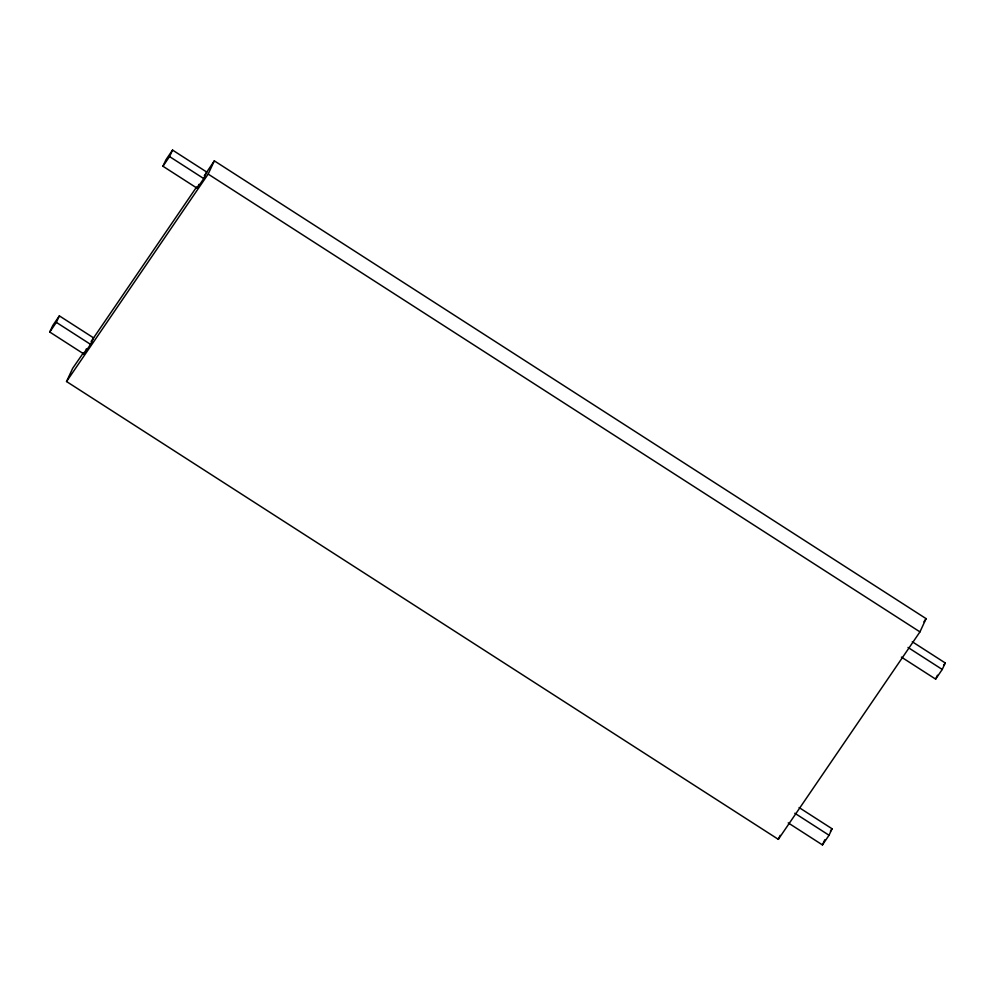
<?xml version="1.0" encoding="UTF-8"?>
<svg xmlns="http://www.w3.org/2000/svg" width="995" height="995" viewBox="0 0 995 995"><rect width="100%" height="100%" fill="white"/><g stroke="black" fill="none" stroke-linecap="round" stroke-linejoin="round"><path stroke-width="1.49" d="M49.75 332.031L52.76 325.539L59.364 315.875L93.592 337.89L90.582 344.382L83.978 354.058L49.75 332.031L56.354 322.368L59.364 315.875M162.944 166.24L165.954 159.747L172.558 150.083L206.786 172.098L203.764 178.59L197.172 188.266L162.944 166.24L169.536 156.576L172.558 150.083M204.311 175.717L214.323 160.842L926.096 618.641L919.952 631.887L778.326 839.332L66.541 381.533L72.685 368.287L83.58 352.553M83.978 354.058L86.391 348.859M197.172 188.266L198.975 184.361M66.541 381.533L208.166 174.088L214.323 160.842M778.326 839.332L780.167 835.365M788.214 822.902L822.442 844.917L824.855 839.73M822.442 844.917L829.046 835.253L832.056 828.76L799.097 807.554M901.408 657.11L935.636 679.125L937.439 675.232M935.636 679.125L942.24 669.461L945.25 662.968L912.291 641.763M91.117 341.509L196.687 186.886M923.895 621.875L926.096 618.641M830.415 831.173L832.056 828.76M943.596 665.381L945.25 662.968M208.166 174.088L919.952 631.887M169.536 156.576L203.764 178.59M908.012 647.446L942.24 669.461M56.354 322.368L90.582 344.382M794.818 813.238L829.046 835.253"/></g></svg>
